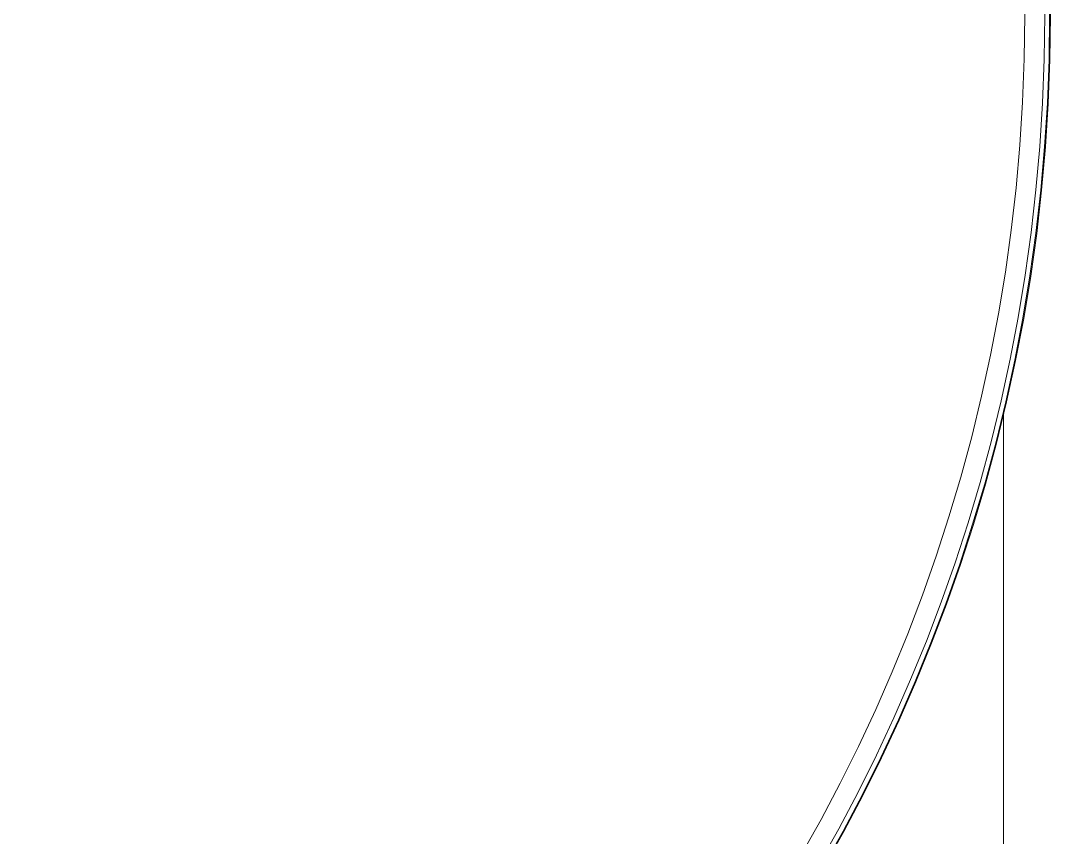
# Model space of a CAD drawing. Header units: centimetres. Extents: x -13594 to 4017, y -3206 to 1780.
# Drawn here: x 2107 to 2351.3, y -2017.8 to -1824.1 of the extents above; entities that cross this region are included whole.
import ezdxf

# ---------------------------------------------------------------- set-up
doc = ezdxf.new("R2010")
doc.units = ezdxf.units.CM

msp = doc.modelspace()

# ---------------------------------------------------------------- linework, layer by layer
at = {"color": 7, "linetype": 'Continuous', "lineweight": 0}
msp.add_line((2340.13, -2096.24), (2340.13, -1917.21), dxfattribs=at)
for radius in [406.21, 406.02, 404.87, 400.13]:
    msp.add_circle((1945.05, -1822.82), radius, dxfattribs=at)

doc.saveas('drawing.dxf')
